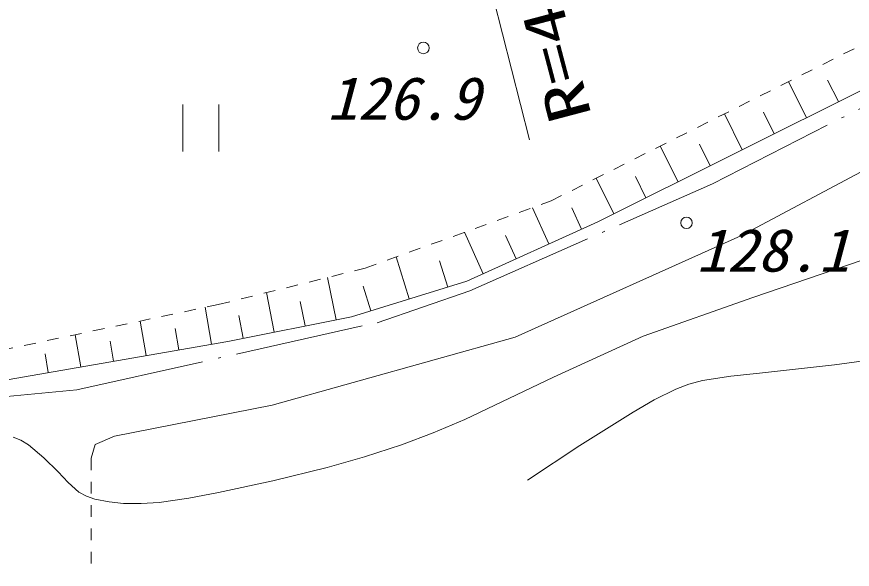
# Model space of a CAD drawing. Units: millimetres, scale not verified. Extents: x 40000 to 680000, y 20000 to 380000.
# Drawn here: x 284186 to 319938, y 246938 to 270556 of the extents above; entities that cross this region are included whole.
import ezdxf
from ezdxf.enums import TextEntityAlignment as Align

# ---------------------------------------------------------------- set-up
doc = ezdxf.new("R2010")
doc.units = ezdxf.units.MM
doc.header["$LTSCALE"] = 1000
doc.linetypes.add('USER2', pattern=[1, 0.5, -0.5])
doc.linetypes.add('USER3', pattern=[7.000001, 5.508197, -0.688525, 0.114754, -0.688525])
doc.layers.add('S-BGD', color=1, linetype='Continuous', lineweight=13)
doc.layers.add('S-BGD-HTXT', color=6, linetype='Continuous', lineweight=13)
doc.styles.add('ＭＳ ゴシック', font='')
doc.styles.get('ＭＳ ゴシック').set_extended_font_data('MS Gothic')

msp = doc.modelspace()

# ---------------------------------------------------------------- linework, layer by layer
at = {"layer": 'S-BGD', "linetype": 'USER2'}
for p, q in [((307054, 262685), (325961, 272173)), ((299096, 259808), (307054, 262685)), ((292813, 258255), (299096, 259808)), ((283534, 256297), (292813, 258255)), ((287371, 251681), (287373, 246938))]:
    msp.add_line(p, q, dxfattribs=at)
at = {"layer": 'S-BGD'}
for p, q in [((325520, 270005), (309053, 261794)), ((317973, 266242), (317206, 267779)), ((319345, 266926), (318884, 267851)), ((291298, 266798), (291300, 264798)), ((292835, 264800), (292833, 266800)), ((315228, 264873), (314465, 266404)), ((316601, 265557), (316142, 266478)), ((312484, 263505), (311724, 265028)), ((313856, 264189), (313399, 265105)), ((315175, 261188), (321758, 264705)), ((309739, 262136), (308983, 263653)), ((311111, 262820), (310657, 263733)), ((306952, 260842), (306249, 262394)), ((308353, 261477), (307941, 262386)), ((309053, 261794), (303451, 259256)), ((304151, 259573), (303349, 261345)), ((305552, 260208), (305100, 261205)), ((305517, 256862), (315175, 261188)), ((300981, 258494), (300427, 260289)), ((302628, 259002), (302281, 260126)), ((315685, 258558), (320406, 260162)), ((297850, 257600), (297490, 259411)), ((303451, 259256), (298512, 257732)), ((299335, 257986), (299011, 259034)), ((295202, 257074), (294867, 258763)), ((310984, 256901), (315685, 258558)), ((292518, 256558), (292244, 258135)), ((296526, 257337), (296317, 258387)), ((293878, 256811), (293684, 257788)), ((289725, 256074), (289469, 257550)), ((298512, 257732), (293216, 256680)), ((291121, 256316), (290963, 257232)), ((286932, 255589), (286693, 256964)), ((295119, 253950), (305517, 256862)), ((307158, 255148), (310984, 256901)), ((293216, 256680), (283440, 254983)), ((288328, 255831), (288180, 256687)), ((285535, 255347), (285397, 256141)), ((319182, 255680), (322397, 256104)), ((315968, 255317), (319182, 255680)), ((314735, 255188), (315968, 255317)), ((303354, 253337), (307158, 255148)), ((312939, 254849), (313525, 255002)), ((313525, 255002), (314735, 255188)), ((311462, 254174), (312381, 254642)), ((312381, 254642), (312939, 254849)), ((288373, 252627), (295119, 253950)), ((310569, 253651), (311462, 254174)), ((308279, 252222), (310569, 253651)), ((302010, 252769), (303354, 253337)), ((300645, 252256), (302010, 252769)), ((284030, 252586), (284368, 252450)), ((284368, 252450), (284690, 252255)), ((287547, 252272), (288373, 252627)), ((284690, 252255), (285349, 251697)), ((287371, 251681), (287547, 252272)), ((299066, 251744), (300645, 252256)), ((306037, 250752), (308279, 252222)), ((285349, 251697), (285963, 251098)), ((297468, 251289), (299066, 251744)), ((285963, 251098), (286386, 250644)), ((295152, 250723), (297468, 251289)), ((286386, 250644), (286845, 250239)), ((292820, 250214), (295152, 250723)), ((286845, 250239), (287170, 250061)), ((287170, 250061), (287528, 249935)), ((287528, 249935), (288136, 249814)), ((290286, 249794), (291554, 249973)), ((291554, 249973), (292820, 250214)), ((288136, 249814), (288754, 249753)), ((288754, 249753), (289515, 249743)), ((289515, 249743), (290286, 249794))]:
    msp.add_line(p, q, dxfattribs=at)
at = {"layer": 'S-BGD', "linetype": 'USER3'}
for p, q in [((313961, 263418), (326897, 270009)), ((303568, 258839), (313961, 263418)), ((299602, 257479), (303568, 258839)), ((286762, 254605), (299602, 257479)), ((283448, 254301), (286762, 254605))]:
    msp.add_line(p, q, dxfattribs=at)
at = {"layer": 'S-BGD'}
for centre in [(301586, 269222), (312844, 261746)]:
    msp.add_circle(centre, 249, dxfattribs=at)
at = {"layer": 'S-BGD-HTXT'}
msp.add_line((301616, 282979), (306133, 265288), dxfattribs=at)

# ---------------------------------------------------------------- texts
at = {"layer": 'S-BGD', "style": 'ＭＳ ゴシック', "oblique": 15, "width": 1.05}
for s, p in [('126.9', (297459, 265602)), ('128.1', (313262, 259111))]:
    msp.add_text(s, height=1833, dxfattribs=at).set_placement(p, align=Align.BOTTOM_LEFT)
at = {"layer": 'S-BGD-HTXT', "style": 'ＭＳ ゴシック', "width": 1.35}
msp.add_text('R=440', height=1833, rotation=104.8, dxfattribs=at).set_placement((309324, 266472), align=Align.BOTTOM_LEFT)

doc.saveas('drawing.dxf')
